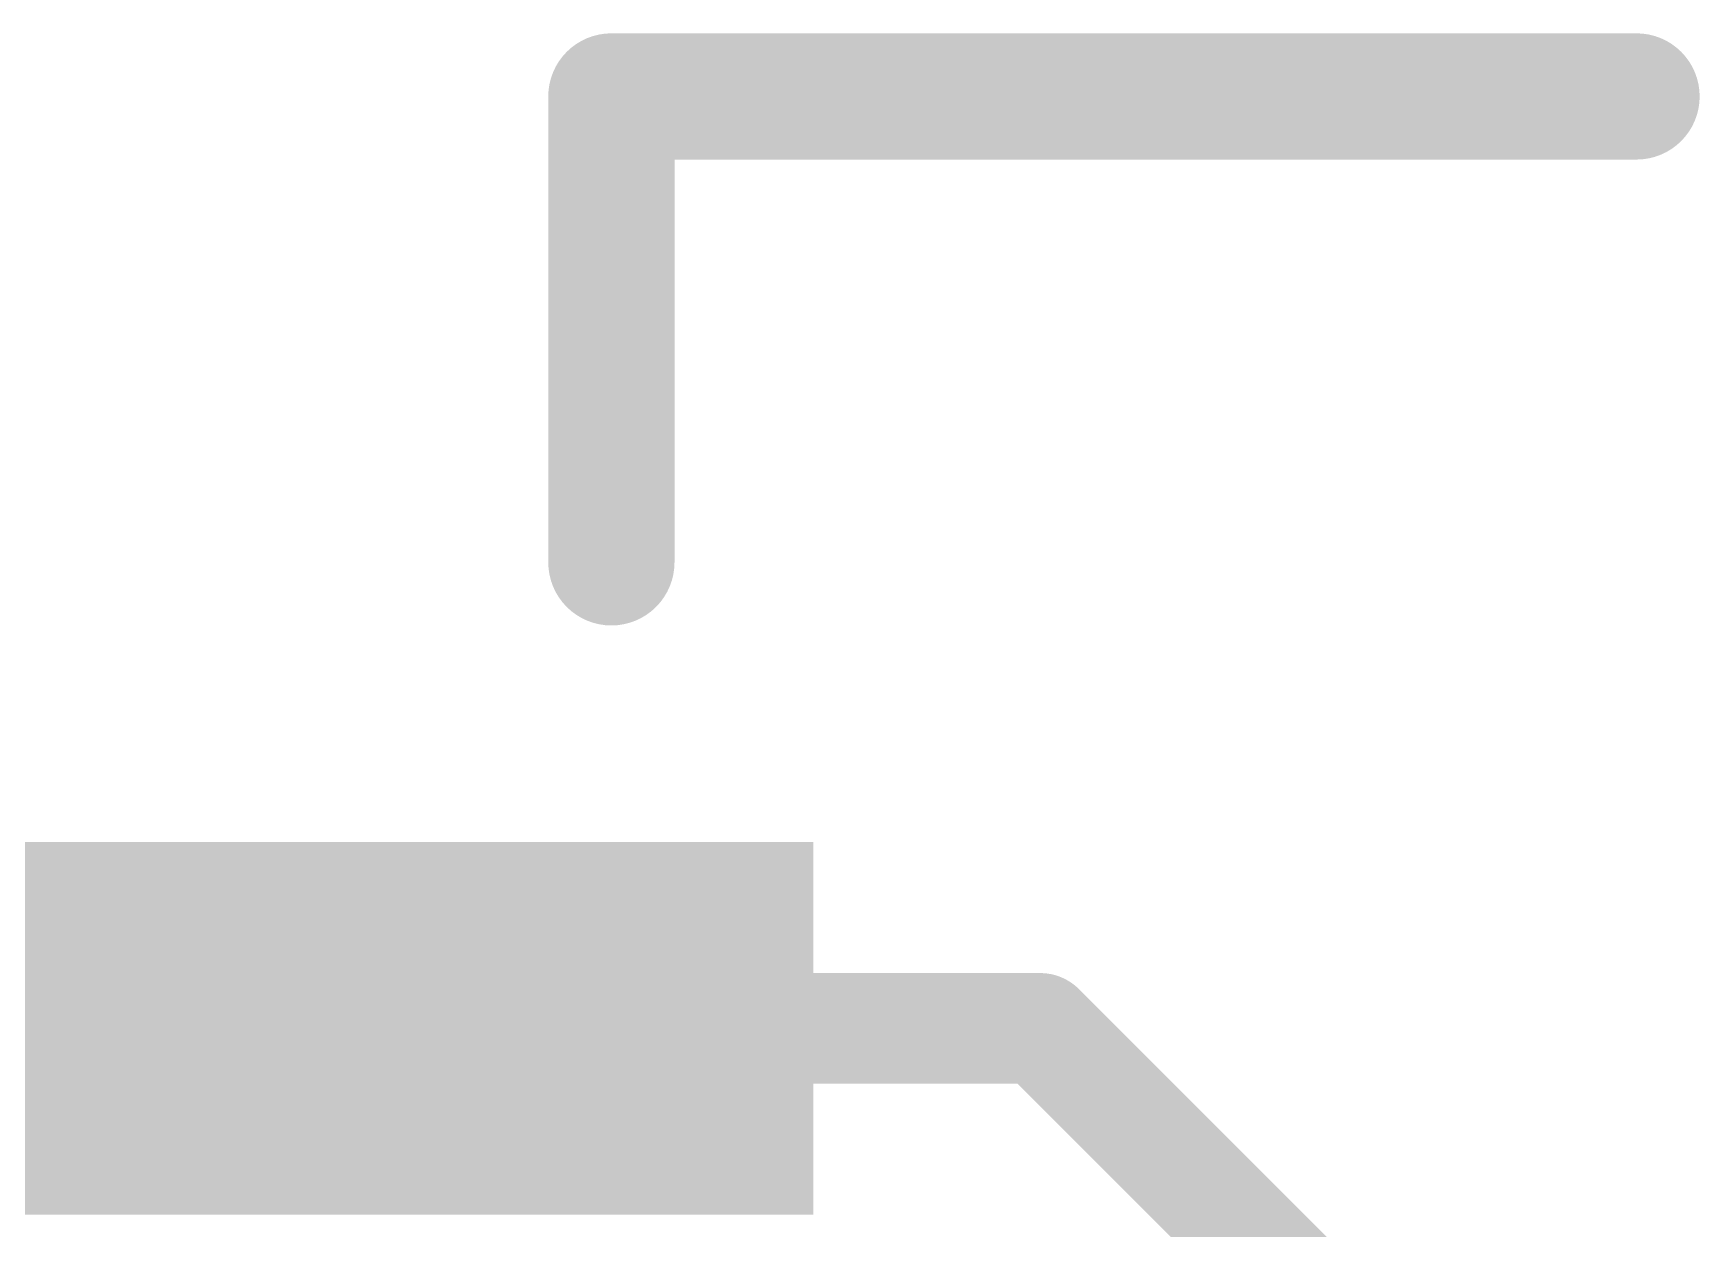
# Model space of a CAD drawing. Extents: x -37 to 70, y -13 to 33.
# Drawn here: x 19.74 to 22.422, y 13.877 to 15.802 of the extents above; entities that cross this region are included whole.
import ezdxf

# ---------------------------------------------------------------- set-up
doc = ezdxf.new("R2010")
doc.units = 0
doc.layers.add('1', color=12, linetype='CONTINUOUS')
doc.layers.add('21', color=41, linetype='CONTINUOUS')

# ---------------------------------------------------------------- blocks, each defined once
blk = doc.blocks.new('RECT')
blk.add_solid([(-0.5, -0.5), (0.5, -0.5), (-0.5, 0.5), (0.5, 0.5)])

msp = doc.modelspace()

# ---------------------------------------------------------------- linework, layer by layer
at = {"layer": '1', "const_width": 0.1778}
for points in [[(20.32, 14.2), (19.328, 14.2)], [(20.32, 14.2), (21.36, 14.2)], [(21.36, 14.2), (21.971, 13.589)]]:
    msp.add_lwpolyline(points, dxfattribs=at)
at = {"layer": '1', "const_width": 0.0889}
for points in [[(20.32, 14.2445, 1), (20.32, 14.1556)], [(20.32, 14.1556, 1), (20.32, 14.2445)], [(21.3914, 14.2314, 1), (21.3286, 14.1686)], [(21.36, 14.1556, 1), (21.36, 14.2445)]]:
    msp.add_lwpolyline(points, format="xyb", dxfattribs=at)
at = {"layer": '21', "const_width": 0.2032}
for points in [[(20.67, 14.95), (20.67, 15.7)], [(20.67, 15.7), (22.32, 15.7)]]:
    msp.add_lwpolyline(points, dxfattribs=at)
at = {"layer": '21', "const_width": 0.1016}
for points in [[(20.7208, 15.7, 1), (20.6192, 15.7)], [(20.67, 15.7508, 1), (20.67, 15.6492)], [(22.32, 15.6492, 1), (22.32, 15.7508)], [(20.6192, 14.95, 1), (20.7208, 14.95)]]:
    msp.add_lwpolyline(points, format="xyb", dxfattribs=at)

# ---------------------------------------------------------------- block references
at = {"layer": '1', "xscale": 0.6, "yscale": 1.35, "rotation": 90}
msp.add_blockref('RECT', (20.32, 14.2), dxfattribs=at)

doc.saveas('drawing.dxf')
